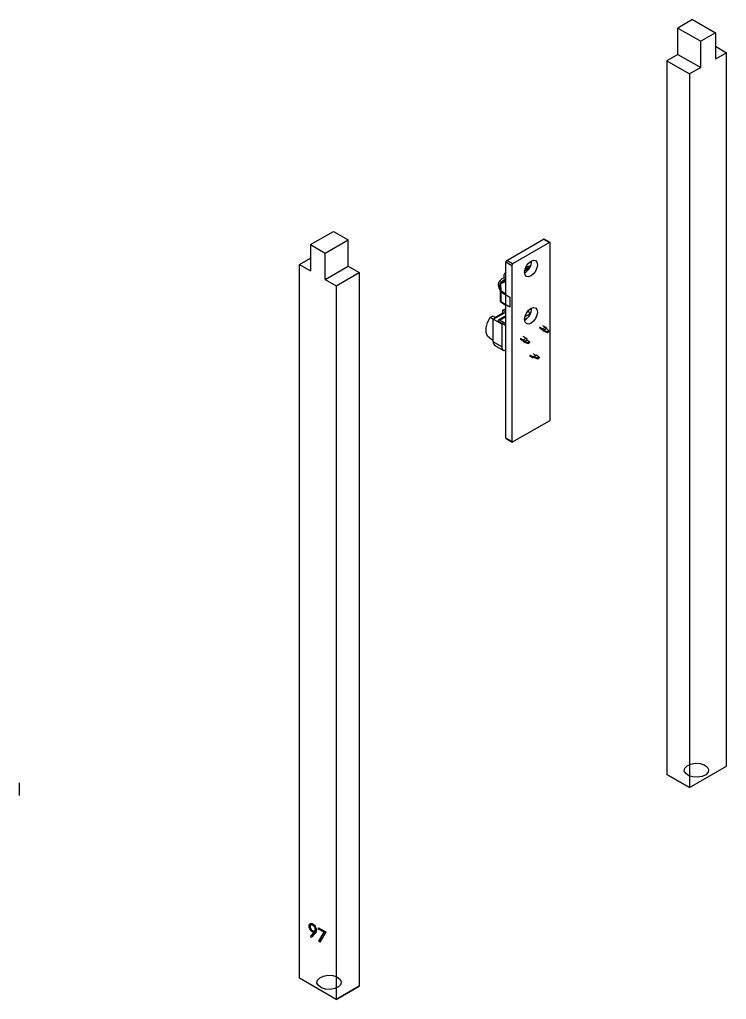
# Model space of a CAD drawing. Header units: millimetres. Extents: x 36 to 151, y 48 to 186.
# Drawn here: x 118.83 to 146.04, y 55.92 to 93.63 of the extents above; entities that cross this region are included whole.
import ezdxf

# ---------------------------------------------------------------- set-up
doc = ezdxf.new("R2010")
doc.units = ezdxf.units.MM

msp = doc.modelspace()

# ---------------------------------------------------------------- linework, layer by layer
at = {"color": 7, "linetype": 'Continuous', "lineweight": 25}
for p, q in [((144.738, 93.632), (144.172, 93.306)), ((144.738, 93.632), (145.614, 93.126)), ((144.172, 93.306), (145.049, 92.8)), ((144.172, 92.293), (144.172, 93.306)), ((145.614, 93.126), (145.049, 92.8)), ((145.049, 91.787), (145.049, 92.8)), ((145.614, 93.126), (145.614, 92.114)), ((145.614, 92.604), (146.039, 92.359)), ((144.172, 92.293), (143.748, 92.048)), ((143.748, 92.048), (143.748, 64.578)), ((143.748, 92.048), (144.624, 91.542)), ((144.172, 92.293), (145.049, 91.787)), ((146.039, 92.359), (145.614, 92.114)), ((146.039, 64.889), (146.039, 92.359)), ((145.049, 91.787), (144.624, 91.542)), ((144.624, 91.542), (144.624, 64.072)), ((130.03, 84.97), (130.907, 85.476)), ((130.907, 85.476), (131.472, 85.15)), ((130.03, 84.97), (130.03, 83.958)), ((130.03, 84.97), (130.595, 84.644)), ((130.595, 84.644), (131.472, 85.15)), ((131.472, 84.137), (131.472, 85.15)), ((137.584, 84.364), (138.998, 85.18)), ((139.224, 85.05), (137.81, 84.233)), ((138.998, 85.18), (139.224, 85.05)), ((139.249, 85.052), (139.023, 85.183)), ((139.26, 78.252), (139.26, 85.029)), ((130.595, 83.631), (130.595, 84.644)), ((129.605, 84.203), (130.03, 84.448)), ((129.605, 56.733), (129.605, 84.203)), ((129.605, 84.203), (130.03, 83.958)), ((130.595, 83.631), (131.472, 84.137)), ((131.472, 84.137), (131.896, 83.892)), ((137.548, 84.303), (137.775, 84.172)), ((137.548, 77.526), (137.548, 84.303)), ((137.81, 84.233), (137.584, 84.364)), ((137.775, 84.172), (137.775, 77.395)), ((138.3, 84.063), (138.383, 84.111)), ((138.38, 84.11), (138.3, 84.064)), ((138.383, 84.111), (138.502, 84.157)), ((138.503, 84.157), (138.384, 84.112)), ((131.02, 83.386), (131.896, 83.892)), ((131.896, 83.892), (131.896, 56.422)), ((137.471, 83.768), (137.471, 83.687)), ((137.548, 83.88), (137.512, 83.859)), ((138.274, 83.963), (138.459, 84.07)), ((138.467, 84.084), (138.275, 83.973)), ((130.595, 83.631), (131.02, 83.386)), ((131.02, 83.386), (131.02, 55.916)), ((137.337, 83.491), (137.337, 82.896)), ((137.337, 83.49), (137.337, 83.491)), ((137.337, 82.896), (137.337, 83.49)), ((137.337, 83.49), (137.341, 83.47)), ((137.341, 83.47), (137.35, 83.164)), ((137.548, 83.63), (137.352, 83.517)), ((137.355, 83.518), (137.548, 83.63)), ((137.359, 83.498), (137.355, 83.518)), ((137.356, 83.48), (137.548, 83.547)), ((137.365, 83.174), (137.356, 83.48)), ((137.548, 83.564), (137.359, 83.498)), ((137.302, 83.317), (137.337, 83.287)), ((137.35, 83.164), (137.35, 82.777)), ((137.359, 83.153), (137.704, 82.953)), ((137.359, 82.765), (137.359, 83.153)), ((137.548, 83.068), (137.365, 83.174)), ((137.341, 82.788), (137.337, 82.896)), ((137.337, 82.896), (137.337, 82.896)), ((137.337, 82.896), (137.337, 82.895)), ((137.337, 82.895), (137.341, 82.787)), ((137.35, 82.777), (137.341, 82.788)), ((137.341, 82.787), (137.341, 82.788)), ((137.348, 82.768), (137.357, 82.758)), ((137.704, 82.566), (137.359, 82.765)), ((137.365, 82.751), (137.548, 82.645)), ((137.704, 82.953), (137.704, 82.566)), ((137.063, 82.095), (137.548, 82.376)), ((137.129, 82.169), (137.437, 82.347)), ((137.548, 82.231), (137.259, 82.064)), ((137.437, 82.449), (137.534, 82.505)), ((137.548, 82.385), (137.437, 82.449)), ((137.437, 82.347), (137.437, 82.449)), ((137.468, 82.329), (137.437, 82.347)), ((137.548, 82.497), (137.534, 82.505)), ((137.534, 82.505), (137.548, 82.499)), ((138.287, 82.206), (138.465, 82.309)), ((138.378, 82.389), (138.409, 82.407)), ((138.409, 82.407), (138.397, 82.414)), ((138.465, 82.309), (138.465, 82.262)), ((136.943, 82.164), (137.041, 82.221)), ((137.063, 82.095), (136.943, 82.164)), ((137.16, 82.151), (137.041, 82.221)), ((137.396, 81.904), (137.063, 82.095)), ((137.063, 81.23), (137.063, 82.095)), ((137.426, 81.921), (137.242, 82.027)), ((137.299, 82.06), (137.548, 82.204)), ((137.548, 81.916), (137.299, 82.06)), ((137.426, 81.921), (137.396, 81.904)), ((137.396, 81.904), (137.396, 81.038)), ((137.548, 81.85), (137.426, 81.921)), ((137.426, 81.921), (137.426, 81.921)), ((138.373, 82.141), (138.27, 82.082)), ((138.96, 81.86), (139.074, 81.795)), ((138.96, 81.729), (138.847, 81.795)), ((138.847, 81.76), (138.96, 81.695)), ((139.074, 81.795), (138.96, 81.729)), ((138.96, 81.729), (138.989, 81.691)), ((138.96, 81.695), (138.989, 81.657)), ((138.989, 81.691), (138.989, 81.657)), ((139.006, 81.674), (138.989, 81.691)), ((138.989, 81.657), (139.006, 81.64)), ((139.113, 81.736), (139.006, 81.674)), ((139.006, 81.674), (139.144, 81.623)), ((139.006, 81.64), (139.144, 81.589)), ((139.074, 81.795), (139.102, 81.756)), ((139.113, 81.736), (139.102, 81.756)), ((139.201, 81.656), (139.113, 81.736)), ((139.144, 81.623), (139.201, 81.656)), ((139.144, 81.623), (139.144, 81.589)), ((139.144, 81.589), (139.201, 81.622)), ((139.201, 81.622), (139.201, 81.656)), ((136.918, 81.381), (137.063, 81.297)), ((137.396, 81.038), (137.063, 81.23)), ((137.125, 81.093), (137.458, 80.901)), ((138.104, 81.366), (138.217, 81.3)), ((138.104, 81.331), (138.217, 81.266)), ((138.33, 81.366), (138.217, 81.431)), ((138.217, 81.3), (138.33, 81.366)), ((138.217, 81.3), (138.246, 81.262)), ((138.217, 81.266), (138.246, 81.228)), ((138.246, 81.262), (138.246, 81.228)), ((138.263, 81.245), (138.246, 81.262)), ((138.246, 81.228), (138.263, 81.211)), ((138.263, 81.245), (138.37, 81.307)), ((138.401, 81.194), (138.263, 81.245)), ((138.263, 81.211), (138.401, 81.16)), ((138.33, 81.366), (138.359, 81.327)), ((138.37, 81.307), (138.359, 81.327)), ((138.37, 81.307), (138.458, 81.227)), ((138.458, 81.227), (138.401, 81.194)), ((138.401, 81.16), (138.401, 81.194)), ((138.401, 81.16), (138.458, 81.192)), ((138.458, 81.227), (138.458, 81.192)), ((138.589, 80.651), (138.476, 80.716)), ((138.589, 80.782), (138.702, 80.716)), ((138.589, 80.651), (138.702, 80.716)), ((138.617, 80.657), (138.731, 80.722)), ((138.702, 80.716), (138.731, 80.722)), ((138.731, 80.722), (138.83, 80.632)), ((138.589, 80.617), (138.476, 80.682)), ((138.617, 80.657), (138.589, 80.651)), ((138.589, 80.617), (138.617, 80.622)), ((138.773, 80.599), (138.617, 80.657)), ((138.617, 80.622), (138.617, 80.657)), ((138.635, 80.627), (138.617, 80.622)), ((138.635, 80.627), (138.773, 80.576)), ((138.83, 80.632), (138.773, 80.599)), ((138.773, 80.576), (138.83, 80.609)), ((138.773, 80.576), (138.773, 80.599)), ((138.83, 80.632), (138.83, 80.609)), ((137.81, 77.374), (139.224, 78.191)), ((137.775, 77.395), (137.548, 77.526)), ((137.559, 77.503), (137.785, 77.372)), ((144.624, 64.072), (146.039, 64.889)), ((143.748, 64.578), (144.624, 64.072)), ((118.828, 63.766), (118.828, 64.256)), ((130.114, 58.826), (129.972, 58.744)), ((130.032, 58.349), (130.157, 58.488)), ((130.114, 58.821), (130.037, 58.777)), ((130.174, 58.548), (130.11, 58.511)), ((130.152, 58.791), (130.113, 58.769)), ((130.248, 58.541), (130.157, 58.488)), ((130.174, 58.431), (130.226, 58.489)), ((130.188, 58.55), (130.254, 58.588)), ((130.248, 58.627), (130.214, 58.607)), ((130.341, 58.677), (130.617, 58.518)), ((130.341, 58.624), (130.341, 58.677)), ((130.387, 58.651), (130.341, 58.624)), ((130.549, 58.504), (130.341, 58.624)), ((130.346, 58.164), (130.549, 58.504)), ((130.617, 58.518), (130.381, 58.122)), ((130.595, 58.53), (130.549, 58.504)), ((130.174, 58.431), (130.032, 58.349)), ((130.065, 58.305), (130.032, 58.349)), ((130.203, 58.459), (130.065, 58.305)), ((130.176, 58.428), (130.174, 58.431)), ((130.438, 58.217), (130.346, 58.164)), ((130.381, 58.122), (130.346, 58.164)), ((131.02, 55.916), (129.605, 56.733)), ((131.02, 55.916), (131.896, 56.422))]:
    msp.add_line(p, q, dxfattribs=at)
at = {"color": 7, "linetype": 'Continuous'}
for p, q in [((144.624, 64.072), (143.748, 64.578)), ((131.896, 56.422), (131.02, 55.916))]:
    msp.add_line(p, q, dxfattribs=at)
at = {"color": 7, "linetype": 'Continuous', "lineweight": 25, "flags": 128}
for points in [[(138.517, 84.338), (138.612, 84.371), (138.692, 84.355), (138.746, 84.293), (138.765, 84.195), (138.746, 84.075), (138.692, 83.951), (138.612, 83.843), (138.517, 83.766), (138.422, 83.733), (138.342, 83.749), (138.288, 83.811), (138.27, 83.909), (138.288, 84.029), (138.342, 84.153), (138.422, 84.261), (138.517, 84.338)], [(138.383, 84.111), (138.381, 84.111), (138.38, 84.11)], [(138.384, 84.112), (138.384, 84.112), (138.383, 84.111)], [(137.302, 83.317), (137.321, 83.414), (137.337, 83.451)], [(137.352, 83.517), (137.353, 83.517), (137.355, 83.518)], [(137.337, 83.209), (137.321, 83.234), (137.302, 83.317)], [(138.517, 82.519), (138.612, 82.552), (138.692, 82.536), (138.746, 82.474), (138.765, 82.376), (138.746, 82.255), (138.692, 82.132), (138.612, 82.023), (138.517, 81.947), (138.422, 81.914), (138.342, 81.93), (138.288, 81.991), (138.27, 82.09), (138.288, 82.21), (138.342, 82.334), (138.422, 82.442), (138.517, 82.519)], [(136.918, 81.381), (136.847, 81.446), (136.792, 81.585), (136.791, 81.766), (136.843, 81.967), (136.943, 82.164)], [(137.548, 80.891), (137.527, 80.887), (137.49, 80.889), (137.458, 80.901), (137.431, 80.923), (137.412, 80.954), (137.4, 80.993), (137.396, 81.038)]]:
    msp.add_lwpolyline(points, dxfattribs=at)
at = {"color": 7, "linetype": 'Continuous', "flags": 128}
for points in [[(144.471, 64.61), (144.418, 64.711), (144.437, 64.817), (144.523, 64.91), (144.665, 64.977), (144.841, 65.008), (145.023, 64.997), (145.185, 64.947), (145.301, 64.865), (145.354, 64.763), (145.335, 64.658), (145.249, 64.565), (145.107, 64.498), (144.931, 64.467), (144.749, 64.478), (144.587, 64.528), (144.471, 64.61)], [(130.965, 56.334), (130.789, 56.303), (130.606, 56.314), (130.445, 56.364), (130.329, 56.446), (130.276, 56.547), (130.294, 56.653), (130.381, 56.746), (130.523, 56.813), (130.699, 56.843), (130.881, 56.833), (131.043, 56.783), (131.159, 56.701), (131.212, 56.599), (131.193, 56.494), (131.107, 56.401), (130.965, 56.334)]]:
    msp.add_lwpolyline(points, dxfattribs=at)
at = {"color": 7, "linetype": 'Continuous', "lineweight": 25}
for centre, radius, start, end in [((139.013, 85.16), 0.0251, 65.6929, 125.6176), ((139.238, 85.033), 0.0218, 350.786, 129.2033), ((137.625, 84.299), 0.0768, 122.6055, 177.3945), ((137.851, 84.169), 0.0768, 122.6055, 177.3945), ((138.037, 84.329), 0.501, 297.7906, 2.2147), ((138.395, 84.084), 0.03, 110.721, 119.9973), ((137.556, 83.782), 0.0868, 95.1767, 189.6147), ((137.543, 83.408), 0.288, 89.0038, 224.1363), ((137.366, 83.49), 0.0298, 112.8438, 180.6355), ((137.367, 83.491), 0.03, 119.9973, 180), ((137.37, 83.471), 0.0298, 112.8438, 180.6355), ((137.356, 83.462), 0.0175, 91.3598, 153.6649), ((137.377, 83.486), 0.0223, 146.4107, 194.9462), ((137.676, 83.301), 0.367, 110.3395, 137.9833), ((137.366, 83.156), 0.0175, 91.3598, 153.6649), ((137.365, 83.167), 0.0154, 188.8058, 245.1353), ((137.402, 83.151), 0.0435, 148.2576, 177.9891), ((137.37, 82.788), 0.03, 181.0813, 221.2063), ((137.37, 82.788), 0.03, 182.0245, 221.2094), ((137.365, 82.779), 0.0154, 188.8058, 245.1353), ((137.38, 82.777), 0.03, 181.0813, 221.2063), ((137.38, 82.777), 0.03, 221.2094, 240.0027), ((137.374, 82.764), 0.0149, 174.1223, 235.9364), ((138.037, 82.51), 0.501, 297.7906, 2.2147), ((138.343, 82.303), 0.123, 2.6055, 57.3945), ((137.277, 82.033), 0.0349, 50.792, 189.185), ((137.21, 81.214), 0.148, 173.7012, 234.9867), ((139.183, 78.256), 0.0768, 302.6055, 357.3945), ((137.572, 77.522), 0.024, 172.7442, 235.9436), ((137.796, 77.391), 0.0218, 170.786, 309.2033)]:
    msp.add_arc(centre, radius, start, end, dxfattribs=at)
for points, knots in [([(129.972, 58.744), (129.975, 58.767), (129.98, 58.812), (130.019, 58.841), (130.067, 58.844), (130.099, 58.828), (130.115, 58.821)], [0, 0, 0, 0, 0.279538, 0.558851, 0.779452, 1, 1, 1, 1]), ([(130.11, 58.511), (130.09, 58.525), (130.05, 58.553), (130.005, 58.62), (129.977, 58.688), (129.974, 58.725), (129.972, 58.744)], [0, 0, 0, 0, 0.279814, 0.559489, 0.779635, 1, 1, 1, 1]), ([(130.113, 58.769), (130.099, 58.775), (130.071, 58.788), (130.038, 58.781), (130.016, 58.76), (130.014, 58.736), (130.013, 58.724)], [0, 0, 0, 0, 0.280092, 0.560011, 0.780131, 1, 1, 1, 1]), ([(130.013, 58.724), (130.015, 58.706), (130.02, 58.67), (130.05, 58.62), (130.084, 58.582), (130.106, 58.568), (130.117, 58.56)], [0, 0, 0, 0, 0.278472, 0.558424, 0.779098, 1, 1, 1, 1]), ([(130.157, 58.488), (130.148, 58.492), (130.133, 58.499), (130.117, 58.508), (130.11, 58.511)], [0, 0, 0, 0, 0.559944, 1, 1, 1, 1]), ([(130.214, 58.607), (130.212, 58.625), (130.208, 58.66), (130.179, 58.709), (130.146, 58.747), (130.124, 58.761), (130.113, 58.769)], [0, 0, 0, 0, 0.278722, 0.558569, 0.779171, 1, 1, 1, 1]), ([(130.115, 58.821), (130.136, 58.806), (130.177, 58.777), (130.223, 58.708), (130.25, 58.639), (130.253, 58.6), (130.254, 58.581)], [0, 0, 0, 0, 0.2797299, 0.5591633, 0.7796116, 1, 1, 1, 1]), ([(130.117, 58.56), (130.131, 58.554), (130.159, 58.54), (130.191, 58.548), (130.211, 58.572), (130.213, 58.595), (130.214, 58.607)], [0, 0, 0, 0, 0.280319, 0.55953, 0.779753, 1, 1, 1, 1]), ([(130.254, 58.581), (130.253, 58.563), (130.25, 58.534), (130.235, 58.502), (130.22, 58.479), (130.209, 58.465), (130.203, 58.459)], [0, 0, 0, 0, 0.339295, 0.559425, 0.779695, 1, 1, 1, 1])]:
    msp.add_open_spline(points, degree=3, knots=knots, dxfattribs=at)

doc.saveas('drawing.dxf')
